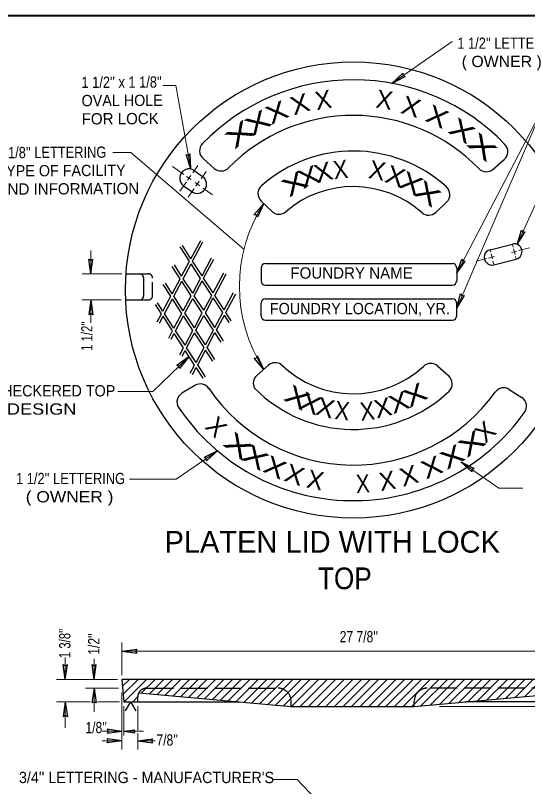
# Model space of a CAD drawing. Extents: x -3326 to 392, y -495 to 2248.
# Drawn here: x -2869 to -2279, y 886 to 1774 of the extents above; entities that cross this region are included whole.
import ezdxf
from ezdxf.enums import TextEntityAlignment as Align

# ---------------------------------------------------------------- set-up
doc = ezdxf.new("R2010")
doc.units = 0
doc.header["$LTSCALE"] = 5.2
doc.linetypes.add('LONG_DASHED', pattern=[7.5, 6, -1.5])
doc.linetypes.add('MEDIUM_DASHED', pattern=[4.5, 3, -1.5])
doc.layers.add('1', color=7, linetype='Continuous', lineweight=25)
doc.layers.add('60', color=7, linetype='Continuous', lineweight=13)

msp = doc.modelspace()

# ---------------------------------------------------------------- linework, layer by layer
at = {"layer": '1', "lineweight": 40}
msp.add_line((-2951.598, 1773.982), (298.403, 1773.982), dxfattribs=at)
at = {"layer": '1', "lineweight": 13}
for p, q in [((-2435.088, 1695.78), (-2365.455, 1743.785)), ((-2260.78, 1668.088), (-2360.433, 1436.936)), ((-2687.883, 1600.134), (-2674.713, 1590.817)), ((-2664.507, 1592.738), (-2658.507, 1601.22)), ((-2670.369, 1584.452), (-2666.566, 1589.828)), ((-2654.918, 1585.955), (-2648.918, 1594.437)), ((-2679.502, 1571.543), (-2671.794, 1582.438)), ((-2671.762, 1588.729), (-2666.427, 1584.955)), ((-2661.5, 1581.469), (-2656.407, 1577.866)), ((-2661.015, 1577.338), (-2656.962, 1583.068)), ((-2669.913, 1564.76), (-2662.886, 1574.694)), ((-2652.437, 1575.057), (-2641.824, 1567.549)), ((-2295.359, 1507.276), (-2296.233, 1510.762)), ((-2781.806, 1476.565), (-2781.806, 1503.36)), ((-2321.349, 1501.883), (-2321.958, 1504.309)), ((-2297.427, 1501.228), (-2291.388, 1502.743)), ((-2293.237, 1498.818), (-2294.877, 1505.353)), ((-2289.137, 1503.307), (-2276.513, 1506.473)), ((-2338.095, 1491.027), (-2326.133, 1494.028)), ((-2323.663, 1494.647), (-2316.966, 1496.327)), ((-2319.338, 1493.863), (-2320.757, 1499.52)), ((-2317.599, 1486.933), (-2318.718, 1491.392)), ((-2291.874, 1493.385), (-2292.644, 1496.456)), ((-2746.298, 1476.565), (-2791.806, 1476.565)), ((-2746.714, 1446.467), (-2791.806, 1446.467)), ((-2781.806, 1420.131), (-2781.806, 1446.467)), ((-2745.979, 1014.698), (-2745.979, 1052.297)), ((-2745.979, 1042.297), (-2214.474, 1042.297)), ((-2811.234, 1034.808), (-2811.234, 1009.698)), ((-2778.164, 1033.248), (-2778.164, 1009.698)), ((-2750.979, 1009.698), (-2821.234, 1009.698)), ((-2745.328, 1001.781), (-2737.41, 1009.698)), ((-2744.575, 992.634), (-2727.511, 1009.698)), ((-2743.5, 983.809), (-2717.611, 1009.698)), ((-2723.709, 993.7), (-2707.712, 1009.698)), ((-2714.413, 993.098), (-2697.812, 1009.698)), ((-2705.322, 992.289), (-2687.913, 1009.698)), ((-2696.232, 991.48), (-2678.013, 1009.698)), ((-2687.141, 990.671), (-2668.113, 1009.698)), ((-2678.051, 989.862), (-2658.214, 1009.698)), ((-2668.96, 989.053), (-2648.314, 1009.698)), ((-2659.87, 988.243), (-2638.415, 1009.698)), ((-2650.779, 987.435), (-2628.516, 1009.698)), ((-2641.689, 986.626), (-2618.616, 1009.698)), ((-2632.598, 985.817), (-2608.717, 1009.698)), ((-2623.508, 985.008), (-2598.817, 1009.698)), ((-2614.418, 984.198), (-2588.918, 1009.698)), ((-2605.327, 983.389), (-2579.018, 1009.698)), ((-2596.237, 982.58), (-2569.118, 1009.698)), ((-2587.146, 981.771), (-2559.219, 1009.698)), ((-2578.056, 980.963), (-2549.32, 1009.698)), ((-2568.965, 980.153), (-2539.42, 1009.698)), ((-2559.875, 979.344), (-2529.521, 1009.698)), ((-2550.747, 978.572), (-2519.621, 1009.698)), ((-2540.848, 978.572), (-2509.722, 1009.698)), ((-2530.949, 978.572), (-2499.823, 1009.698)), ((-2521.049, 978.572), (-2489.923, 1009.698)), ((-2511.15, 978.572), (-2480.023, 1009.698)), ((-2501.25, 978.572), (-2470.123, 1009.698)), ((-2491.351, 978.572), (-2460.224, 1009.698)), ((-2481.452, 978.572), (-2450.325, 1009.698)), ((-2471.552, 978.572), (-2440.425, 1009.698)), ((-2461.653, 978.572), (-2430.526, 1009.698)), ((-2451.753, 978.572), (-2420.626, 1009.698)), ((-2441.853, 978.572), (-2410.727, 1009.698)), ((-2431.954, 978.572), (-2400.828, 1009.698)), ((-2422.054, 978.572), (-2390.928, 1009.698)), ((-2412.155, 978.572), (-2381.028, 1009.698)), ((-2401.572, 979.256), (-2371.128, 1009.698)), ((-2390.705, 980.223), (-2361.229, 1009.698)), ((-2379.838, 981.19), (-2351.33, 1009.698)), ((-2368.972, 982.158), (-2341.43, 1009.698)), ((-2358.105, 983.124), (-2331.531, 1009.698)), ((-2347.238, 984.092), (-2321.631, 1009.698)), ((-2336.372, 985.058), (-2311.732, 1009.698)), ((-2325.505, 986.026), (-2301.832, 1009.698)), ((-2314.638, 986.993), (-2291.933, 1009.698)), ((-2303.772, 987.96), (-2282.033, 1009.698)), ((-2292.905, 988.927), (-2272.133, 1009.698)), ((-2282.038, 989.894), (-2262.234, 1009.698)), ((-2750.148, 999.589), (-2788.164, 999.589)), ((-2778.164, 999.589), (-2778.164, 972.484)), ((-2745.979, 994.698), (-2745.979, 928.907)), ((-2733.601, 983.809), (-2727.572, 989.838)), ((-2782.794, 983.809), (-2821.234, 983.809)), ((-2811.234, 983.809), (-2811.234, 953.765)), ((-2748.848, 983.809), (-2773.932, 983.809)), ((-2743.848, 978.809), (-2743.848, 945.061)), ((-2727.744, 978.809), (-2727.744, 951.384)), ((-2380.338, 978.572), (-2200.32, 978.572)), ((-2745.979, 949.902), (-2768.926, 949.902)), ((-2737.283, 949.902), (-2721.179, 949.902)), ((-2727.744, 947.607), (-2727.744, 928.907)), ((-2745.979, 938.907), (-2768.926, 938.907)), ((-2727.744, 938.907), (-2707.708, 938.907))]:
    msp.add_line(p, q, dxfattribs=at)
at = {"layer": '1'}
for p, q in [((-2435.08, 1695.775), (-2422.388, 1707.368)), ((-2435.08, 1695.775), (-2419.731, 1703.515)), ((-2666.674, 1597.365), (-2671.986, 1613.713)), ((-2666.674, 1597.365), (-2667.38, 1614.54)), ((-2639.666, 1597.882), (-2652.476, 1609.096)), ((-2318.497, 1596.963), (-2305.622, 1608.103)), ((-2662.629, 1595.393), (-2653.041, 1588.609)), ((-2675.006, 1577.898), (-2665.418, 1571.115)), ((-2582.744, 1557.515), (-2593.925, 1544.458)), ((-2582.744, 1557.515), (-2589.989, 1541.926)), ((-2573.418, 1548.501), (-2585.683, 1560.363)), ((-2384.412, 1547.316), (-2371.999, 1559.023)), ((-2290.729, 1510.394), (-2285.788, 1526.859)), ((-2290.729, 1510.394), (-2281.531, 1524.917)), ((-2666.462, 1493.94), (-2676.337, 1509.184)), ((-2666.462, 1493.94), (-2655.301, 1514.768)), ((-2664.599, 1491.065), (-2652.657, 1513.352)), ((-2321.958, 1504.309), (-2296.233, 1510.762)), ((-2668.08, 1490.921), (-2678.855, 1507.553)), ((-2781.798, 1476.568), (-2784.138, 1493.598)), ((-2781.798, 1476.568), (-2779.457, 1493.598)), ((-2653.734, 1474.291), (-2642.686, 1494.908)), ((-2651.872, 1471.416), (-2640.042, 1493.491)), ((-2360.424, 1477.135), (-2354.62, 1493.315)), ((-2317.599, 1486.933), (-2291.874, 1493.385)), ((-2678.868, 1470.788), (-2688.159, 1485.13)), ((-2677.25, 1473.808), (-2685.641, 1486.761)), ((-2677.25, 1473.808), (-2668.08, 1490.921)), ((-2675.388, 1470.934), (-2666.218, 1488.046)), ((-2655.352, 1471.272), (-2666.218, 1488.046)), ((-2653.734, 1474.291), (-2664.599, 1491.065)), ((-2585.792, 1483.494), (-2585.792, 1468.541)), ((-2580.792, 1488.494), (-2365.433, 1488.494)), ((-2360.433, 1483.494), (-2360.433, 1468.541)), ((-2360.424, 1477.135), (-2350.471, 1491.15)), ((-2741.298, 1476.565), (-2725.849, 1476.565)), ((-2641.006, 1454.643), (-2628.59, 1477.812)), ((-2639.143, 1451.769), (-2625.946, 1476.396)), ((-2720.849, 1451.467), (-2720.849, 1471.565)), ((-2688.038, 1453.677), (-2695.848, 1465.731)), ((-2688.038, 1453.677), (-2678.868, 1470.788)), ((-2686.176, 1450.802), (-2677.006, 1467.913)), ((-2666.14, 1451.139), (-2677.006, 1467.913)), ((-2664.522, 1454.16), (-2675.388, 1470.934)), ((-2664.522, 1454.16), (-2655.352, 1471.272)), ((-2662.659, 1451.285), (-2653.49, 1468.396)), ((-2642.624, 1451.623), (-2653.49, 1468.396)), ((-2641.006, 1454.643), (-2651.872, 1471.416)), ((-2689.657, 1450.657), (-2698.365, 1464.1)), ((-2580.792, 1463.541), (-2365.433, 1463.541)), ((-2698.827, 1433.544), (-2689.657, 1450.657)), ((-2696.964, 1430.67), (-2687.794, 1447.782)), ((-2676.928, 1431.008), (-2687.794, 1447.782)), ((-2675.31, 1434.028), (-2686.176, 1450.802)), ((-2675.31, 1434.028), (-2666.14, 1451.139)), ((-2673.448, 1431.153), (-2664.278, 1448.265)), ((-2653.412, 1431.492), (-2664.278, 1448.265)), ((-2651.793, 1434.512), (-2662.659, 1451.285)), ((-2651.793, 1434.512), (-2642.624, 1451.623)), ((-2649.932, 1431.636), (-2640.762, 1448.748)), ((-2629.896, 1431.976), (-2640.762, 1448.748)), ((-2628.278, 1434.995), (-2639.143, 1451.769)), ((-2628.278, 1434.995), (-2617.527, 1455.058)), ((-2626.415, 1432.121), (-2614.883, 1453.641)), ((-2580.792, 1447.849), (-2365.433, 1447.849)), ((-2360.424, 1436.936), (-2355.831, 1453.501)), ((-2360.424, 1436.936), (-2351.533, 1451.648)), ((-2781.814, 1446.463), (-2784.154, 1429.433)), ((-2781.814, 1446.463), (-2779.474, 1429.433)), ((-2741.714, 1446.467), (-2725.849, 1446.467)), ((-2700.445, 1430.525), (-2707.444, 1441.329)), ((-2698.827, 1433.544), (-2704.926, 1442.96)), ((-2585.792, 1428.153), (-2585.792, 1442.849)), ((-2360.433, 1428.153), (-2360.433, 1442.849)), ((-2705.45, 1421.186), (-2700.445, 1430.525)), ((-2686.098, 1413.896), (-2696.964, 1430.67)), ((-2686.098, 1413.896), (-2676.928, 1431.008)), ((-2662.582, 1414.38), (-2673.448, 1431.153)), ((-2662.582, 1414.38), (-2653.412, 1431.492)), ((-2639.066, 1414.863), (-2649.932, 1431.636)), ((-2639.066, 1414.863), (-2629.896, 1431.976)), ((-2620.064, 1422.317), (-2626.415, 1432.121)), ((-2702.806, 1419.769), (-2698.582, 1427.649)), ((-2687.717, 1410.876), (-2698.582, 1427.649)), ((-2684.236, 1411.021), (-2675.067, 1428.133)), ((-2664.201, 1411.36), (-2675.067, 1428.133)), ((-2660.719, 1411.504), (-2651.549, 1428.617)), ((-2640.684, 1411.843), (-2651.549, 1428.617)), ((-2637.203, 1411.988), (-2628.033, 1429.101)), ((-2622.582, 1420.686), (-2628.033, 1429.101)), ((-2580.792, 1423.153), (-2365.433, 1423.153)), ((-2649.854, 1394.732), (-2660.719, 1411.504)), ((-2649.854, 1394.732), (-2640.684, 1411.843)), ((-2629.101, 1399.481), (-2637.203, 1411.988)), ((-2692.124, 1402.651), (-2687.717, 1410.876)), ((-2689.48, 1401.234), (-2685.854, 1408.001)), ((-2674.989, 1391.228), (-2685.854, 1408.001)), ((-2673.37, 1394.248), (-2684.236, 1411.021)), ((-2673.37, 1394.248), (-2664.201, 1411.36)), ((-2671.508, 1391.373), (-2662.338, 1408.484)), ((-2651.473, 1391.712), (-2662.338, 1408.484)), ((-2647.992, 1391.856), (-2638.822, 1408.968)), ((-2631.619, 1397.85), (-2638.822, 1408.968)), ((-2679.227, 1383.319), (-2674.989, 1391.228)), ((-2676.582, 1381.903), (-2673.126, 1388.353)), ((-2662.261, 1371.58), (-2673.126, 1388.353)), ((-2660.643, 1374.6), (-2671.508, 1391.373)), ((-2660.643, 1374.6), (-2651.473, 1391.712)), ((-2658.78, 1371.725), (-2649.61, 1388.837)), ((-2641.357, 1376.095), (-2649.61, 1388.837)), ((-2638.838, 1377.726), (-2647.992, 1391.856)), ((-2669.031, 1381.168), (-2682.893, 1371.003)), ((-2669.031, 1381.168), (-2679.638, 1367.641)), ((-2582.666, 1366.572), (-2593.855, 1379.622)), ((-2582.666, 1366.572), (-2589.921, 1382.156)), ((-2667.323, 1362.134), (-2662.261, 1371.58)), ((-2664.678, 1360.718), (-2660.398, 1368.704)), ((-2652.376, 1356.32), (-2660.398, 1368.704)), ((-2649.858, 1357.951), (-2658.78, 1371.725)), ((-2577.343, 1371.267), (-2590.613, 1359.555)), ((-2382.21, 1370.378), (-2369.509, 1358.983)), ((-2661.991, 1348.044), (-2676.856, 1339.117)), ((-2299.791, 1343.476), (-2285.401, 1334.332)), ((-2635.942, 1272.725), (-2651.309, 1265.022)), ((-2635.942, 1272.725), (-2648.662, 1261.163)), ((-2355.664, 1260.243), (-2340.358, 1252.42)), ((-2355.664, 1260.243), (-2343.034, 1248.582)), ((-2745.976, 1042.288), (-2728.946, 1044.628)), ((-2745.976, 1042.288), (-2728.946, 1039.948)), ((-2811.226, 1009.702), (-2813.566, 1026.732)), ((-2811.226, 1009.702), (-2808.886, 1026.732)), ((-2778.156, 1009.702), (-2780.496, 1026.732)), ((-2778.156, 1009.702), (-2775.816, 1026.732)), ((-2778.173, 999.586), (-2780.513, 982.556)), ((-2778.173, 999.586), (-2775.832, 982.556)), ((-2811.243, 983.806), (-2813.582, 966.776)), ((-2811.243, 983.806), (-2808.903, 966.776)), ((-2741.844, 973.555), (-2735.796, 983.809)), ((-2729.748, 973.555), (-2735.796, 983.809)), ((-2727.744, 983.809), (-2610.043, 983.809)), ((-2232.709, 983.809), (-2350.411, 983.809)), ((-2745.983, 949.893), (-2763.013, 952.233)), ((-2745.983, 949.893), (-2763.013, 947.553)), ((-2743.846, 949.908), (-2731.073, 951.663)), ((-2743.846, 949.908), (-2731.073, 948.153)), ((-2745.983, 938.915), (-2763.013, 941.255)), ((-2727.741, 938.898), (-2710.711, 941.238)), ((-2745.983, 938.915), (-2763.013, 936.575)), ((-2727.741, 938.898), (-2710.711, 936.558))]:
    msp.add_line(p, q, dxfattribs=at)
at = {"layer": '1', "linetype": 'LONG_DASHED'}
for p, q in [((-2725.849, 1476.565), (-2715.645, 1476.565)), ((-2717.744, 999.589), (-2566.196, 999.589)), ((-2242.709, 999.589), (-2394.258, 999.589)), ((-2551.196, 978.572), (-2551.196, 984.589)), ((-2409.258, 978.572), (-2409.258, 984.589))]:
    msp.add_line(p, q, dxfattribs=at)
at = {"layer": '1', "linetype": 'MEDIUM_DASHED'}
for p, q in [((-2710.645, 1451.467), (-2710.645, 1471.565)), ((-2725.849, 1446.467), (-2715.645, 1446.467))]:
    msp.add_line(p, q, dxfattribs=at)
at = {"layer": '1'}
for points in [[(-2422.388, 1707.368), (-2422.13, 1704.673), (-2419.731, 1703.515)], [(-2671.986, 1613.713), (-2669.427, 1612.834), (-2667.38, 1614.54)], [(-2589.989, 1541.926), (-2591.265, 1544.313), (-2593.925, 1544.458)], [(-2285.788, 1526.859), (-2284.184, 1524.679), (-2281.531, 1524.917)], [(-2784.138, 1493.598), (-2781.773, 1492.281), (-2779.457, 1493.598)], [(-2354.62, 1493.315), (-2353.133, 1491.053), (-2350.471, 1491.15)], [(-2355.831, 1453.501), (-2354.182, 1451.355), (-2351.533, 1451.648)], [(-2779.474, 1429.433), (-2781.838, 1430.751), (-2784.154, 1429.433)], [(-2593.855, 1379.622), (-2591.154, 1379.794), (-2589.921, 1382.156)], [(-2679.638, 1367.641), (-2680.336, 1370.256), (-2682.893, 1371.003)], [(-2648.662, 1261.163), (-2648.913, 1263.858), (-2651.309, 1265.022)], [(-2340.358, 1252.42), (-2342.79, 1251.234), (-2343.034, 1248.582)], [(-2728.946, 1044.628), (-2730.263, 1042.264), (-2728.946, 1039.948)], [(-2813.566, 1026.732), (-2811.202, 1025.414), (-2808.886, 1026.732)], [(-2780.496, 1026.732), (-2778.132, 1025.414), (-2775.816, 1026.732)], [(-2214.474, 1009.698), (-2745.979, 1009.698), (-2743.848, 983.809), (-2727.744, 983.809), (-2727.744, 989.589)], [(-2726.626, 994.185), (-2551.196, 978.572), (-2409.258, 978.572), (-2233.828, 994.185)], [(-2775.832, 982.556), (-2778.197, 983.873), (-2780.513, 982.556)], [(-2808.903, 966.776), (-2811.267, 968.093), (-2813.582, 966.776)], [(-2763.013, 952.233), (-2761.695, 949.869), (-2763.013, 947.553)], [(-2731.073, 948.153), (-2732.062, 949.926), (-2731.073, 951.663)], [(-2763.013, 936.575), (-2761.695, 938.939), (-2763.013, 941.255)], [(-2710.711, 941.238), (-2712.028, 938.874), (-2710.711, 936.558)]]:
    msp.add_lwpolyline(points, dxfattribs=at)
at = {"layer": '1', "lineweight": 13}
for points in [[(-2666.682, 1597.36), (-2683.873, 1693.129), (-2698.772, 1693.129)], [(-2360.433, 1477.136), (-2260.78, 1668.088), (-2238.622, 1668.088)], [(-2605.111, 1504.513), (-2735.618, 1616.308), (-2756.563, 1616.308)], [(-2290.738, 1510.395), (-2240.302, 1620.925), (-2223.737, 1620.925)], [(-2669.023, 1381.164), (-2710.377, 1341.123), (-2750.657, 1341.123)], [(-2635.934, 1272.72), (-2683.523, 1240.079), (-2737.229, 1240.079)], [(-2450.02, 795.336), (-2544.036, 894.531), (-2572.113, 894.531)]]:
    msp.add_lwpolyline(points, dxfattribs=at)
at = {"layer": '1'}
msp.add_circle((-2479.48, 1457.9), 262.483, dxfattribs=at)
for centre, radius, start, end in [((-2479.481, 1457.65), 242.233, 43.86002, 135.81213), ((-2479.481, 1457.65), 201.233, 44.09848, 135.57367), ((-2644.571, 1618.125), 12, 135.81213, 228.79922), ((-2313.475, 1617.178), 12, 310.87173, 43.86002), ((-2479.481, 1457.65), 160.233, 47.96814, 131.31312), ((-2631.761, 1606.911), 12, 228.79972, 315.57367), ((-2668.818, 1586.646), 10.714, 54.7203, 234.72288), ((-2326.349, 1606.037), 12, 224.09848, 310.87137), ((-2659.229, 1579.863), 10.715, 234.72287, 54.7203), ((-2577.34, 1568.989), 12, 131.31312, 225.9569), ((-2479.481, 1457.65), 119.233, 48.57128, 130.70996), ((-2380.232, 1567.753), 12, 313.32486, 47.96814), ((-2565.075, 1557.127), 12, 225.95677, 310.70996), ((-2392.646, 1556.045), 12, 228.57128, 313.32548), ((-2294.054, 1502.073), 8.958, 284.08537, 104.0802), ((-2319.779, 1495.621), 8.957, 104.0802, 284.08537), ((-2580.792, 1483.494), 5, 90, 180), ((-2365.433, 1483.494), 5, 0, 90), ((-2725.849, 1471.565), 5, 0, 90), ((-2580.792, 1468.541), 5, 180, 270), ((-2365.433, 1468.541), 5, 270, 0), ((-2725.849, 1451.467), 5, 270, 0), ((-2580.792, 1442.849), 5, 90, 180), ((-2365.433, 1442.849), 5, 0, 90), ((-2580.792, 1428.153), 5, 180, 270), ((-2365.433, 1428.153), 5, 270, 0), ((-2569.403, 1362.269), 12, 55.244, 131.427), ((-2479.481, 1457.65), 119.233, 225.82904, 312.85492), ((-2390.224, 1361.446), 12, 48.10141, 132.85492), ((-2582.673, 1350.558), 12, 131.43297, 209.07875), ((-2377.523, 1350.05), 12, 313.45793, 48.10099), ((-2655.812, 1337.757), 12, 32.84154, 120.99174), ((-2479.481, 1457.65), 201.233, 214.13114, 324.37923), ((-2479.481, 1457.65), 160.233, 224.80893, 313.45793), ((-2306.227, 1333.348), 12, 57.56695, 144.96218), ((-2670.677, 1328.828), 12, 120.98764, 227.39298), ((-2291.838, 1324.204), 12, 320.96009, 57.56024), ((-2479.481, 1457.65), 242.233, 213.31186, 324.76004)]:
    msp.add_arc(centre, radius, start, end, dxfattribs=at)
at = {"layer": '1', "lineweight": 13}
msp.add_arc((-2434.385, 1462.089), 176.391, 147.24962, 212.78932, dxfattribs=at)
at = {"layer": '1', "linetype": 'MEDIUM_DASHED'}
msp.add_arc((-2715.645, 1471.565), 5, 0, 90, dxfattribs=at)
at = {"layer": '1', "linetype": 'LONG_DASHED'}
for centre, radius, start, end in [((-2715.645, 1451.467), 5, 270, 0), ((-2717.744, 989.589), 10, 90, 180), ((-2566.196, 984.589), 15, 0, 90), ((-2394.258, 984.589), 15, 90, 180)]:
    msp.add_arc(centre, radius, start, end, dxfattribs=at)
at = {"layer": '60'}
msp.add_lwpolyline([(-2355.663, 1260.251), (-2312.017, 1229.813), (-2284.243, 1229.813)], dxfattribs=at)

# ---------------------------------------------------------------- texts
at = {"layer": '1'}
for s, height, width, p in [("1 1/2'' LETTERING", 13, 0.85, (-2359.701, 1735.539)), (' ( OWNER )', 13, 1.05, (-2359.701, 1714.539)), ('FOUNDRY LOCATION, YR.', 13, 0.95, (-2575.57, 1430.04)), ('CHECKERED TOP', 13, 0.95, (-2895.855, 1335.408)), ('   DESIGN', 13, 1.2, (-2895.855, 1314.408)), ("1 1/2'' LETTERING", 13, 0.85, (-2867.949, 1234.444)), ('  ( OWNER )', 13, 1.15, (-2867.949, 1213.444)), ('TOP', 25, 0.9, (-2520.154, 1113.503)), ("27 7/8''", 13, 0.8, (-2495.157, 1052.333)), ("1/8''", 13, 0.8, (-2788.051, 947.778)), ("7/8''", 13, 0.8, (-2706.245, 933.503)), ("3/4'' LETTERING - MANUFACTURER'S", 13, 0.95, (-2864.657, 890.299))]:
    msp.add_text(s, height=height, dxfattribs=dict(at, width=width)).set_placement(p)
for s, rotation, width, p in [("1 1/2'' x 1 1/8''", 0.288, 0.85, (-2792.605, 1690.411)), ('OVAL HOLE', 0.288, 0.95, (-2792.499, 1669.411)), ("1 1/8'' LETTERING", 0.288, 0.85, (-2889.53, 1609.498)), ('TYPE OF FACILITY', 0.288, 0.95, (-2889.424, 1588.498)), ("1 1/2''", 90, 0.75, (-2779.94, 1387.868)), ("1 3/8''", 90, 0.75, (-2805.358, 1034.153)), ("1/2''", 90, 0.8, (-2771.936, 1038.072))]:
    msp.add_text(s, height=13, rotation=rotation, dxfattribs=dict(at, width=width)).set_placement(p)
for rotation, p in [(9.409, (-2512.457, 1666.445)), (351.182, (-2445.257, 1666.571)), (349.465, (-2453.812, 1585.244)), (314.484, (-2644.679, 1292.91)), (42.474, (-2320.377, 1287.012)), (348.129, (-2525.356, 1228.899)), (9.629, (-2438.662, 1227.946))]:
    msp.add_text('X', height=21, rotation=rotation, dxfattribs=at).set_placement(p, align=Align.CENTER)
for rotation, width, p in [(16.94, 1.15, (-2537.957, 1661.911)), (343.24, 1.15, (-2415.867, 1658.862)), (24.516, 1.3, (-2563.27, 1652.938)), (335.42, 1.3, (-2387.116, 1648.01)), (31.38, 1.5, (-2584.087, 1641.543)), (38.334, 1.7, (-2604.159, 1629.006)), (327.517, 1.5, (-2359.829, 1632.415)), (320.215, 1.75, (-2337.597, 1614.47)), (6.37, 0.9, (-2493.039, 1586.236)), (23.22, 1.25, (-2526.601, 1578.593)), (15.379, 1.1, (-2511.348, 1583.278)), (341.345, 1.15, (-2434.318, 1579.172)), (31.8, 1.5, (-2541.693, 1571.345)), (333.699, 1.35, (-2417.477, 1571.43)), (325.242, 1.55, (-2399.902, 1560.323)), (28.083, 1.4, (-2403.514, 1327.818)), (329.828, 1.45, (-2549.352, 1325.139)), (337.339, 1.25, (-2532.992, 1317.759)), (20.376, 1.2, (-2423.187, 1318.812)), (345.489, 1.1, (-2514.131, 1312.34)), (13.074, 1.05, (-2443.134, 1312.133)), (354.341, 0.9, (-2493.243, 1308.584)), (6.081, 0.9, (-2462.289, 1308.151)), (35.726, 1.6, (-2337.005, 1272.753)), (321.419, 1.7, (-2618.544, 1270.151)), (328.011, 1.5, (-2597.619, 1256.375)), (29.154, 1.4, (-2360.607, 1256.823)), (334.933, 1.3, (-2573.972, 1244.292)), (22.738, 1.25, (-2385.164, 1244.222)), (341.453, 1.15, (-2550.424, 1235.376)), (15.899, 1.1, (-2412.628, 1234.117)), (2.692, 0.85, (-2468.02, 1224.636))]:
    msp.add_text('X', height=21, rotation=rotation, dxfattribs=dict(at, width=width)).set_placement(p, align=Align.CENTER)
for s, p in [('FOR LOCK', (-2792.394, 1648.411)), ('AND INFORMATION', (-2889.319, 1567.498))]:
    msp.add_text(s, height=13, rotation=0.288, dxfattribs=at).set_placement(p)
for s, height, p in [('FOUNDRY NAME', 13, (-2551.977, 1471.01)), ('PLATEN LID WITH LOCK', 25, (-2696.989, 1155.572))]:
    msp.add_text(s, height=height, dxfattribs=at).set_placement(p)

doc.saveas('drawing.dxf')
